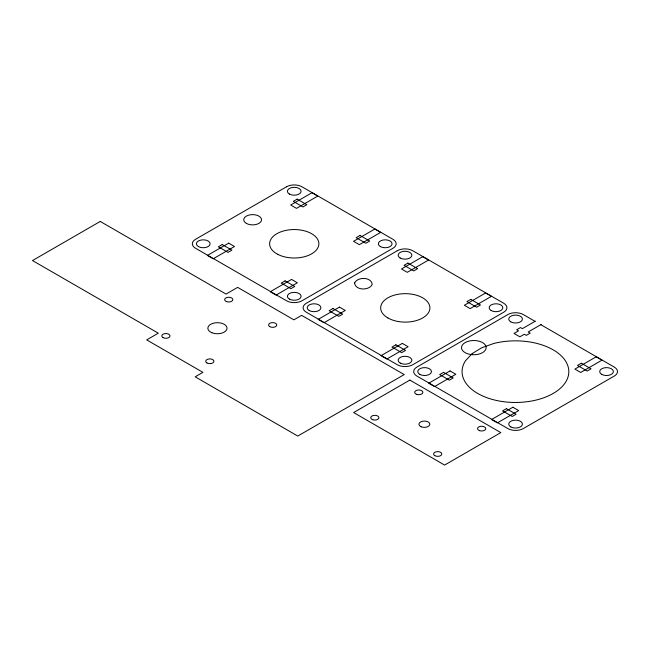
<?xml version="1.0" encoding="UTF-8"?>
<svg xmlns="http://www.w3.org/2000/svg" width="650" height="650" viewBox="0 0 650 650"><rect width="100%" height="100%" fill="white"/><g stroke="black" fill="none" stroke-linecap="round" stroke-linejoin="round"><path stroke-width="0.97" d="M535.332 321.157L522.372 328.64L520.504 327.559L516.628 329.794L518.497 330.874L514.036 333.45L519.846 336.806L524.306 334.23L526.305 335.384L530.181 333.149L528.182 331.996L541.141 324.512M535.023 321.336L523.323 314.576A10.92 6.305 0 0 0 507.853 314.567L416.869 367.096A10.953 6.321 0 0 0 416.869 376.041L507.837 428.561A10.953 6.321 0 0 0 523.323 428.561L614.291 376.041A10.953 6.321 0 0 0 614.291 367.096L540.832 324.683M354.599 282.969C355.355 290.639 369.184 290.769 372.206 284.448C371.459 276.778 357.622 276.648 354.599 282.969M472.152 353.616L465.546 360.701A53.373 30.818 0 0 0 510.047 402.309A53.373 30.818 0 0 0 568.133 366.722A53.373 30.818 0 0 0 493.569 343.541L481.707 347.766L472.152 353.616M100.246 221.447L32.5 260.553L158.308 333.19L146.697 339.893L202.922 372.352L195.179 376.821L297.757 436.052L404.219 374.587L301.632 315.364L293.889 319.832L237.664 287.373L226.054 294.076L100.246 221.447M286.52 186.778L195.528 239.314A10.953 6.321 0 0 0 195.528 248.251L286.504 300.771A10.953 6.321 0 0 0 301.99 300.771L392.957 248.251A10.953 6.321 0 0 0 392.957 239.314L301.99 186.786A10.92 6.305 0 0 0 286.52 186.778M297.156 199.127L293.288 201.362L302.965 206.952L306.841 204.718L297.156 199.127M222.227 244.562L218.359 246.797L228.036 252.387L231.912 250.153L222.227 244.562M311.992 192.725L290.696 205.018L296.506 208.374L317.793 196.081L311.992 192.725M228.694 243.141L207.399 255.434L213.208 258.789L234.496 246.496L228.694 243.141M360.019 235.422L356.151 237.656L365.828 243.246L369.696 241.012L360.019 235.422M285.09 280.857L281.223 283.091L290.899 288.681L294.767 286.447L285.09 280.857M374.847 229.019L353.559 241.312L359.369 244.668L380.656 232.375L374.847 229.019M291.549 279.435L270.262 291.728L276.071 295.084L297.359 282.791L291.549 279.435M397.296 250.738L306.304 303.266A10.953 6.321 0 0 0 306.304 312.203L397.28 364.723A10.953 6.321 0 0 0 412.758 364.723L503.734 312.203A10.953 6.321 0 0 0 503.734 303.266L412.758 250.746A10.92 6.305 0 0 0 397.296 250.738M407.932 263.088L404.064 265.322L413.741 270.904L417.609 268.669L407.932 263.088M333.003 308.523L329.136 310.757L338.812 316.339L342.68 314.104L333.003 308.523M422.76 256.685L401.473 268.978L407.282 272.326L428.569 260.033L422.76 256.685M339.463 307.101L318.175 319.394L323.984 322.741L345.272 310.456L339.463 307.101M470.795 299.374L466.919 301.608L476.604 307.198L480.472 304.964L470.795 299.374M395.866 344.809L391.991 347.043L401.676 352.633L405.543 350.399L395.866 344.809M485.623 292.971L464.336 305.264L470.137 308.62L491.433 296.327L485.623 292.971M402.326 343.395L381.038 355.688L386.839 359.036L408.135 346.743L402.326 343.395M409.858 380.088L353.632 412.547L444.6 465.067L500.825 432.608L409.858 380.088M443.568 372.352L439.692 374.587L449.378 380.177L453.245 377.942L443.568 372.352M450.027 370.931L428.74 383.224L434.541 386.579L455.837 374.286L450.027 370.931M581.36 363.212L577.484 365.446L587.161 371.028L591.037 368.794L581.36 363.212M506.431 408.647L502.556 410.881L512.233 416.463L516.108 414.229L506.431 408.647M596.188 356.809L574.892 369.102L580.702 372.45L601.989 360.157L596.188 356.809M512.891 407.225L491.595 419.518L497.404 422.866L518.692 410.581L512.891 407.225M472.087 354.664L468.991 354.161A12.318 7.109 0 0 1 465.213 342.542A12.318 7.109 0 0 1 485.257 344.971L486.054 346.775A12.318 7.109 0 0 1 472.087 354.664M510.746 321.839A6.841 3.949 0 0 0 522.194 320.068A6.841 3.949 0 0 0 513.809 315.234A6.841 3.949 0 0 0 510.746 321.839M419.77 374.359A6.841 3.949 0 0 0 431.218 372.588A6.841 3.949 0 0 0 422.841 367.754A6.841 3.949 0 0 0 419.77 374.359M601.713 374.359A6.841 3.949 0 0 0 613.161 372.588A6.841 3.949 0 0 0 604.776 367.754A6.841 3.949 0 0 0 601.713 374.359M510.868 426.952A6.841 3.949 0 0 0 522.234 425.011A6.841 3.949 0 0 0 513.638 420.298A6.841 3.949 0 0 0 510.868 426.952M491.148 310.529A6.841 3.949 0 0 0 502.596 308.758A6.841 3.949 0 0 0 494.219 303.916A6.841 3.949 0 0 0 491.148 310.529M400.311 363.123A6.841 3.949 0 0 0 411.669 361.181A6.841 3.949 0 0 0 403.073 356.468A6.841 3.949 0 0 0 400.311 363.123M309.213 310.529A6.841 3.949 0 0 0 320.661 308.758A6.841 3.949 0 0 0 312.276 303.916A6.841 3.949 0 0 0 309.213 310.529M400.181 258.009A6.841 3.949 0 0 0 411.629 256.238A6.841 3.949 0 0 0 403.244 251.396A6.841 3.949 0 0 0 400.181 258.009M380.372 246.578A6.841 3.949 0 0 0 391.828 244.806A6.841 3.949 0 0 0 383.443 239.964A6.841 3.949 0 0 0 380.372 246.578M289.534 299.162A6.841 3.949 0 0 0 300.901 297.229A6.841 3.949 0 0 0 292.305 292.516A6.841 3.949 0 0 0 289.534 299.162M198.437 246.578A6.841 3.949 0 0 0 209.885 244.806A6.841 3.949 0 0 0 201.5 239.964A6.841 3.949 0 0 0 198.437 246.578M289.404 194.049A6.841 3.949 0 0 0 300.852 192.278A6.841 3.949 0 0 0 292.476 187.444A6.841 3.949 0 0 0 289.404 194.049M387.855 317.939A24.635 14.227 0 0 0 429.073 311.569A24.635 14.227 0 0 0 398.905 294.149A24.635 14.227 0 0 0 387.855 317.939M277.713 254.321A24.635 14.227 0 0 0 318.329 246.773A24.635 14.227 0 0 0 286.699 230.238A24.635 14.227 0 0 0 277.713 254.321M246.366 223.397A8.897 5.135 0 0 0 261.235 221.065A8.897 5.135 0 0 0 250.291 214.801A8.897 5.135 0 0 0 246.366 223.397M226.696 301.673A4.103 2.373 0 0 0 232.854 299.618A4.103 2.373 0 0 0 226.696 297.562A4.103 2.373 0 0 0 226.696 301.673M206.919 362.952A4.103 2.373 0 0 0 213.785 361.887A4.103 2.373 0 0 0 208.756 358.987A4.103 2.373 0 0 0 206.919 362.952M162.987 337.586A4.103 2.373 0 0 0 169.853 336.521A4.103 2.373 0 0 0 164.824 333.621A4.103 2.373 0 0 0 162.987 337.586M269.783 326.658A4.103 2.373 0 0 0 276.648 325.593A4.103 2.373 0 0 0 271.619 322.692A4.103 2.373 0 0 0 269.783 326.658M211.884 332.727A9.579 5.533 0 0 0 226.972 328.738A9.579 5.533 0 0 0 213.444 323.188A9.579 5.533 0 0 0 211.884 332.727M421.005 426.717A5.476 3.161 0 0 0 429.796 424.669A5.476 3.161 0 0 0 422.321 421.298A5.476 3.161 0 0 0 421.005 426.717M372.783 419.746A4.103 2.373 0 0 0 378.942 417.698A4.103 2.373 0 0 0 372.783 415.642A4.103 2.373 0 0 0 372.783 419.746M434.793 455.666A4.103 2.373 0 0 0 441.667 454.602A4.103 2.373 0 0 0 436.637 451.701A4.103 2.373 0 0 0 434.793 455.666M479.578 430.674A4.103 2.373 0 0 0 485.737 428.626A4.103 2.373 0 0 0 479.578 426.571A4.103 2.373 0 0 0 479.578 430.674M416.715 394.387A4.103 2.373 0 0 0 422.874 392.332A4.103 2.373 0 0 0 416.715 390.276A4.103 2.373 0 0 0 416.715 394.387"/></g></svg>
